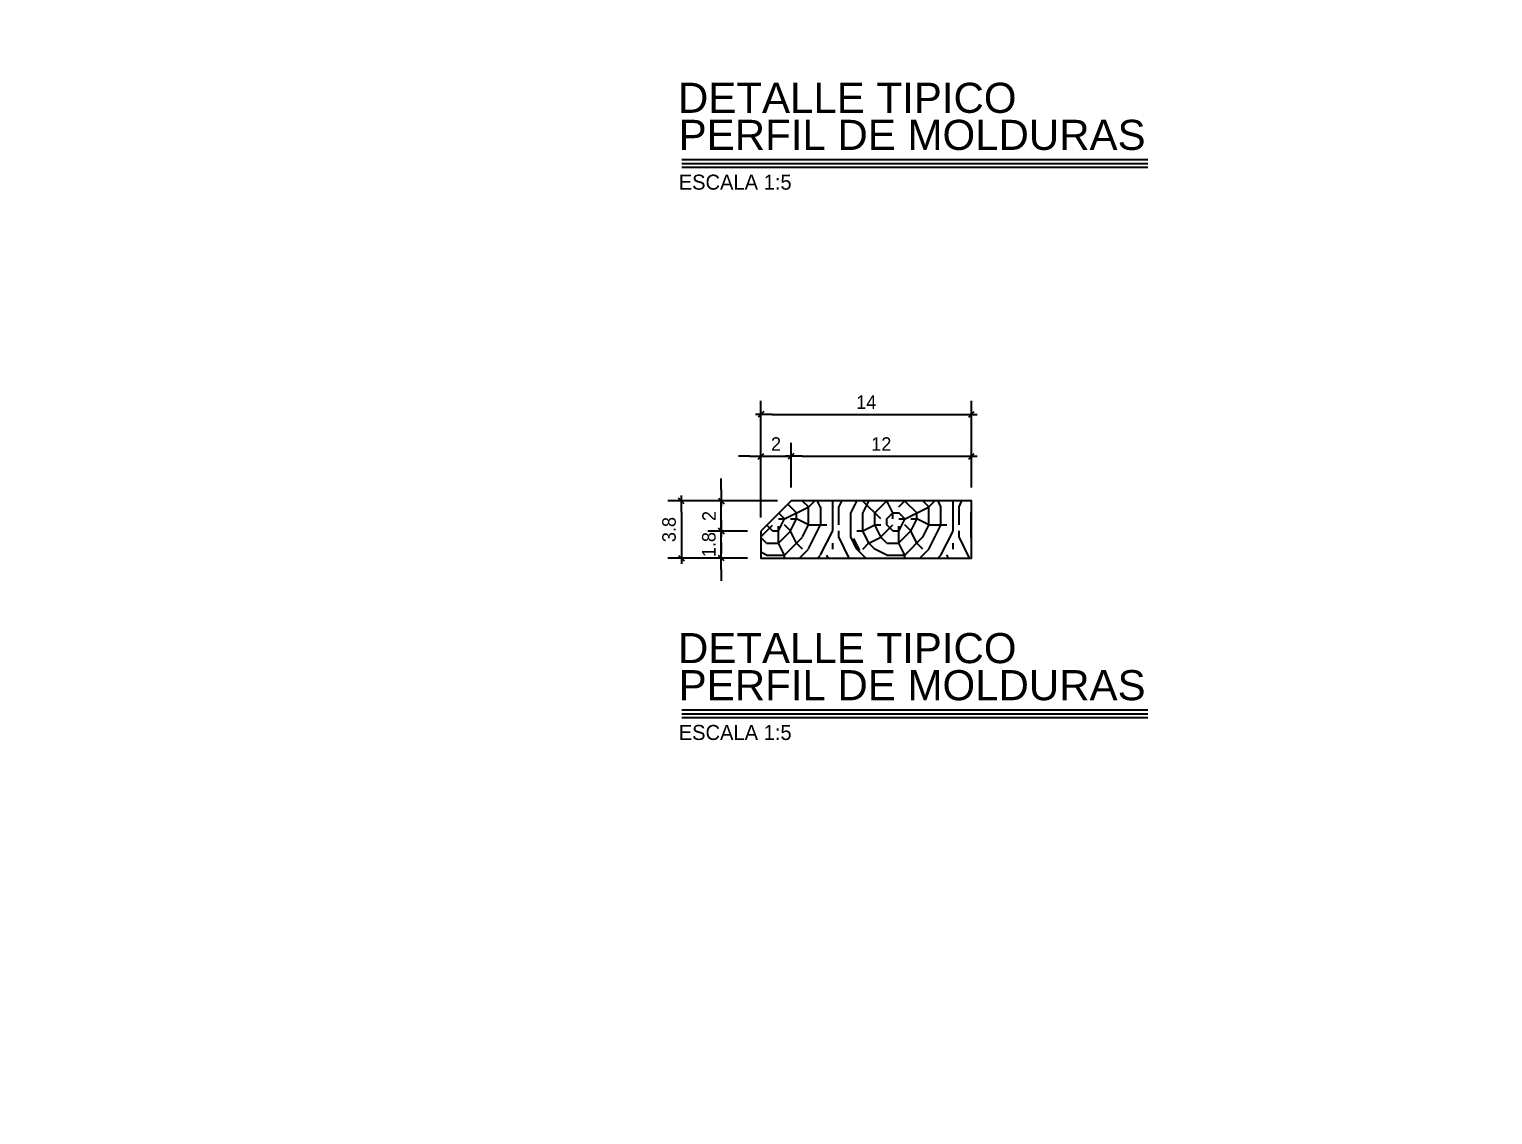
# Model space of a CAD drawing. Header units: millimetres. Extents: x 19458 to 19711, y 4351 to 4752.
# Drawn here: x 19534.943 to 19535.916, y 4512.146 to 4512.867 of the extents above; entities that cross this region are included whole.
import ezdxf
from ezdxf.enums import TextEntityAlignment as Align

# ---------------------------------------------------------------- set-up
doc = ezdxf.new("R2010")
doc.units = ezdxf.units.MM
for name, color, linetype in [('0 @ 0.05', 7, 'Continuous'), ('cotas', 1, 'Continuous'), ('cotas @ 300', 1, 'Continuous'), ('cotas @ 400', 1, 'Continuous'), ('cotas @ 500', 1, 'Continuous'), ('TEXTOS TITULOS @ 0.05', 3, 'Continuous')]:
    doc.layers.add(name, color=color, linetype=linetype)
doc.styles.add('century gothic', font='GOTHIC.TTF')
doc.styles.add('COTAS SMC', font='GOTHIC.TTF')
doc.styles.add('NOTAS', font='GOTHIC.TTF')
doc.styles.add('SMCtitulos', font='sanss___.ttf')
doc.dimstyles.new('ANOTATIVE 100 SMCONSTRUCCIONES', dxfattribs={"dimscale": 0, "dimtxt": 0.18, "dimasz": 0.15, "dimexe": 0.18, "dimexo": 0.09, "dimgap": 0.1, "dimtad": 1, "dimzin": 0, "dimdsep": 46, "dimtxsty": 'century gothic', "dimblk1": 'FLECHA1', "dimblk2": 'FLECHA1', "dimsah": 1, "dimcen": 0.18, "dimdle": 0.075, "dimclrd": 1, "dimclre": 1, "dimclrt": 2, "dimaunit": 1, "dimadec": 0, "dimazin": 0, "dimtfac": 0.75, "dimtix": 1, "dimtmove": 2, "dimatfit": 3, "dimfxl": 0.09, "dimtvp": 1.5, "dimtfill": 1, "dimtolj": 1, "dimtzin": 0, "dimarcsym": 0})
doc.dimstyles.new('ANOTATIVE CM SMCONSTRUCCIONES', dxfattribs={"dimscale": 0, "dimtxt": 0.18, "dimasz": 0.15, "dimexe": 0.18, "dimexo": 0.18, "dimgap": 0.07, "dimtad": 1, "dimdec": 1, "dimlfac": 100, "dimdsep": 46, "dimtxsty": 'century gothic', "dimblk1": 'FLECHA1', "dimblk2": 'FLECHA1', "dimsah": 1, "dimcen": 0.18, "dimdle": 0.075, "dimclrd": 1, "dimclre": 1, "dimclrt": 2, "dimaunit": 1, "dimadec": 0, "dimazin": 2, "dimtfac": 0.75, "dimtdec": 1, "dimtix": 1, "dimtmove": 2, "dimatfit": 3, "dimfxl": 0.09, "dimtvp": 1.5, "dimtfill": 1, "dimtolj": 1, "dimtzin": 0, "dimarcsym": 0})
doc.dimstyles.new('PIES SMCONSTRUCCIONES', dxfattribs={"dimscale": 0, "dimtxt": 0.18, "dimasz": 0.2, "dimexe": 0.18, "dimexo": 0, "dimgap": 0.1, "dimtad": 1, "dimdec": 0, "dimlfac": 39.370079, "dimzin": 0, "dimdsep": 46, "dimlunit": 4, "dimtxsty": 'COTAS SMC', "dimblk1": 'FLECHA1', "dimblk2": 'FLECHA1', "dimsah": 1, "dimcen": 0.2, "dimdle": 0.075, "dimclrd": 1, "dimclre": 1, "dimclrt": 2, "dimaunit": 1, "dimadec": 0, "dimazin": 0, "dimtfac": 0.75, "dimtdec": 0, "dimtix": 1, "dimtmove": 2, "dimatfit": 3, "dimfxl": 0.09, "dimtvp": 1.5, "dimtfill": 1, "dimtolj": 1, "dimtzin": 0, "dimarcsym": 0})

# ---------------------------------------------------------------- blocks, each defined once
blk = doc.blocks.new('FLECHA1')
at = {"color": 4}
blk.add_line((-0.2461764, -0.2480808), (0.2480808, 0.25), dxfattribs=at)
at = {"color": 1}
blk.add_line((-1, 0), (0.4961617, 0), dxfattribs=at)
blk = doc.blocks.new('*D266')
at = {"layer": 'cotas', "color": 1, "lineweight": -2, "transparency": 16777216}
for p, q in [((19614.32604, 4625.84482), (19614.32604, 4700.84482)), ((19570.98361, 4550.84482), (19524.32604, 4550.84482)), ((19614.32604, 4548.42982), (19614.32604, 4550.84482)), ((19570.53386, 4548.42982), (19524.32604, 4548.42982)), ((19614.32604, 4473.42982), (19614.32604, 4398.42982))]:
    blk.add_line(p, q, dxfattribs=at)
at = {"layer": 'Defpoints', "color": 0, "transparency": 16777216}
for p in [(19614.32604, 4550.84482), (19615.98361, 4550.84482), (19615.53386, 4548.42982)]:
    blk.add_point(p, dxfattribs=at)
at = {"layer": 'cotas', "color": 1, "lineweight": -2, "transparency": 16777216, "xscale": 75, "yscale": 75, "zscale": 75}
for p, rotation in [((19614.32604, 4550.84482), 270), ((19614.32604, 4548.42982), 90)]:
    blk.add_blockref('FLECHA1', p, dxfattribs=dict(at, rotation=rotation))
at = {"layer": 'cotas', "color": 2, "transparency": 16777216, "insert": (19517.3376, 4549.63732), "char_height": 90, "attachment_point": 5, "rotation": 90, "style": 'century gothic', "bg_fill": 3, "box_fill_scale": 1.1, "bg_fill_color": 256, "bg_fill_true_color": 13158600, "bg_fill_transparency": 0}
blk.add_mtext('\\A1;2.42', dxfattribs=at)
blk = doc.blocks.new('*D312')
at = {"layer": 'cotas', "color": 1, "lineweight": -2, "transparency": 16777216}
for p, q in [((19614.32604, 4595.84482), (19614.32604, 4640.84482)), ((19588.98361, 4550.84482), (19560.32604, 4550.84482)), ((19614.32604, 4548.42982), (19614.32604, 4550.84482)), ((19588.53386, 4548.42982), (19560.32604, 4548.42982)), ((19614.32604, 4503.42982), (19614.32604, 4458.42982))]:
    blk.add_line(p, q, dxfattribs=at)
at = {"layer": 'Defpoints', "color": 0, "transparency": 16777216}
for p in [(19614.32604, 4550.84482), (19615.98361, 4550.84482), (19615.53386, 4548.42982)]:
    blk.add_point(p, dxfattribs=at)
at = {"layer": 'cotas', "color": 1, "lineweight": -2, "transparency": 16777216, "xscale": 45, "yscale": 45, "zscale": 45}
for p, rotation in [((19614.32604, 4550.84482), 270), ((19614.32604, 4548.42982), 90)]:
    blk.add_blockref('FLECHA1', p, dxfattribs=dict(at, rotation=rotation))
at = {"layer": 'cotas', "color": 2, "transparency": 16777216, "insert": (19556.13297, 4549.63732), "char_height": 54, "attachment_point": 5, "rotation": 90, "style": 'century gothic', "bg_fill": 3, "box_fill_scale": 1.1, "bg_fill_color": 256, "bg_fill_true_color": 13158600, "bg_fill_transparency": 0}
blk.add_mtext('\\A1;2.42', dxfattribs=at)
blk = doc.blocks.new('*D318')
at = {"layer": 'cotas', "color": 1, "lineweight": -2, "transparency": 16777216}
for p, q in [((19614.32604, 4610.84482), (19614.32604, 4670.84482)), ((19579.98361, 4550.84482), (19542.32604, 4550.84482)), ((19614.32604, 4548.42982), (19614.32604, 4550.84482)), ((19579.53386, 4548.42982), (19542.32604, 4548.42982)), ((19614.32604, 4488.42982), (19614.32604, 4428.42982))]:
    blk.add_line(p, q, dxfattribs=at)
at = {"layer": 'Defpoints', "color": 0, "transparency": 16777216}
for p in [(19614.32604, 4550.84482), (19615.98361, 4550.84482), (19615.53386, 4548.42982)]:
    blk.add_point(p, dxfattribs=at)
at = {"layer": 'cotas', "color": 1, "lineweight": -2, "transparency": 16777216, "xscale": 60, "yscale": 60, "zscale": 60}
for p, rotation in [((19614.32604, 4550.84482), 270), ((19614.32604, 4548.42982), 90)]:
    blk.add_blockref('FLECHA1', p, dxfattribs=dict(at, rotation=rotation))
at = {"layer": 'cotas', "color": 2, "transparency": 16777216, "insert": (19536.73528, 4549.63732), "char_height": 72, "attachment_point": 5, "rotation": 90, "style": 'century gothic', "bg_fill": 3, "box_fill_scale": 1.1, "bg_fill_color": 256, "bg_fill_true_color": 13158600, "bg_fill_transparency": 0}
blk.add_mtext('\\A1;2.42', dxfattribs=at)
blk = doc.blocks.new('*D321')
at = {"layer": 'cotas', "color": 1, "lineweight": -2, "transparency": 16777216}
for p, q in [((19620.01281, 4651.75335), (19620.01281, 4751.75335)), ((19620.41685, 4551.75335), (19530.01281, 4551.75335)), ((19620.01281, 4550.53335), (19620.01281, 4551.75335)), ((19620.41685, 4550.53335), (19530.01281, 4550.53335)), ((19620.01281, 4450.53335), (19620.01281, 4350.53335))]:
    blk.add_line(p, q, dxfattribs=at)
at = {"layer": 'Defpoints', "color": 0, "transparency": 16777216}
for p in [(19620.01281, 4551.75335), (19620.41685, 4551.75335), (19620.41685, 4550.53335)]:
    blk.add_point(p, dxfattribs=at)
at = {"layer": 'cotas', "color": 1, "lineweight": -2, "transparency": 16777216, "xscale": 100, "yscale": 100, "zscale": 100}
for p, rotation in [((19620.01281, 4551.75335), 270), ((19620.01281, 4550.53335), 90)]:
    blk.add_blockref('FLECHA1', p, dxfattribs=dict(at, rotation=rotation))
at = {"layer": 'cotas', "color": 2, "transparency": 16777216, "insert": (19523.88092, 4551.14335), "char_height": 90, "attachment_point": 5, "rotation": 90, "style": 'COTAS SMC', "bg_fill": 3, "box_fill_scale": 1.1, "bg_fill_color": 256, "bg_fill_true_color": 13158600, "bg_fill_transparency": 0}
blk.add_mtext("\\A1;4'", dxfattribs=at)
blk = doc.blocks.new('*D371')
at = {"layer": 'cotas', "color": 1, "lineweight": -2, "transparency": 16777216}
for p, q in [((19620.01281, 4631.75335), (19620.01281, 4711.75335)), ((19620.41685, 4551.75335), (19548.01281, 4551.75335)), ((19620.01281, 4550.53335), (19620.01281, 4551.75335)), ((19620.41685, 4550.53335), (19548.01281, 4550.53335)), ((19620.01281, 4470.53335), (19620.01281, 4390.53335))]:
    blk.add_line(p, q, dxfattribs=at)
at = {"layer": 'Defpoints', "color": 0, "transparency": 16777216}
for p in [(19620.01281, 4551.75335), (19620.41685, 4551.75335), (19620.41685, 4550.53335)]:
    blk.add_point(p, dxfattribs=at)
at = {"layer": 'cotas', "color": 1, "lineweight": -2, "transparency": 16777216, "xscale": 80, "yscale": 80, "zscale": 80}
for p, rotation in [((19620.01281, 4551.75335), 270), ((19620.01281, 4550.53335), 90)]:
    blk.add_blockref('FLECHA1', p, dxfattribs=dict(at, rotation=rotation))
at = {"layer": 'cotas', "color": 2, "transparency": 16777216, "insert": (19543.1073, 4551.14335), "char_height": 72, "attachment_point": 5, "rotation": 90, "style": 'COTAS SMC', "bg_fill": 3, "box_fill_scale": 1.1, "bg_fill_color": 256, "bg_fill_true_color": 13158600, "bg_fill_transparency": 0}
blk.add_mtext("\\A1;4'", dxfattribs=at)
blk = doc.blocks.new('*U172')
at = {"color": 2}
blk.add_line((0, 0.052), (6.194, 0.052), dxfattribs=at)
at = {"color": 250}
blk.add_line((0, 0), (6.194, 0), dxfattribs=at)
at = {"color": 7}
blk.add_line((0, -0.047), (6.194, -0.047), dxfattribs=at)
at = {"color": 0, "linetype": 'ByBlock', "lineweight": -2, "style": 'NOTAS'}
for tag, p in [('1TITLE', (0.027, 1.014)), ('2TITLE', (-0.043, 0.181))]:
    blk.add_attdef(tag, p, '', height=0.3, dxfattribs=at)
blk.add_attdef('SCALE', text='', height=0.18, dxfattribs=at).set_placement((-0.043, -0.148), align=Align.TOP_LEFT)
blk = doc.blocks.new('*D173')
at = {"color": 1, "lineweight": -2, "transparency": 16777216}
for p, q in [((19535.40292, 4512.54141), (19535.40292, 4512.54891)), ((19535.42032, 4512.53391), (19535.39392, 4512.53391)), ((19535.40292, 4512.51591), (19535.40292, 4512.53391)), ((19535.42032, 4512.51591), (19535.39392, 4512.51591)), ((19535.40292, 4512.50841), (19535.40292, 4512.50091))]:
    blk.add_line(p, q, dxfattribs=at)
at = {"layer": 'Defpoints', "color": 0, "transparency": 16777216}
for p in [(19535.42932, 4512.53391), (19535.42932, 4512.51591)]:
    blk.add_point(p, dxfattribs=at)
at = {"color": 1, "lineweight": -2, "transparency": 16777216, "xscale": 0.0075, "yscale": 0.0075, "zscale": 0.0075}
for p, rotation in [((19535.40292, 4512.53391), 270), ((19535.40292, 4512.51591), 90)]:
    blk.add_blockref('FLECHA1', p, dxfattribs=dict(at, rotation=rotation))
at = {"color": 2, "transparency": 16777216, "insert": (19535.39469, 4512.52491), "char_height": 0.009, "attachment_point": 5, "rotation": 90, "style": 'century gothic', "bg_fill": 3, "box_fill_scale": 1.1, "bg_fill_color": 256, "bg_fill_true_color": 13158600, "bg_fill_transparency": 0}
blk.add_mtext('\\A1;1.8', dxfattribs=at)
at = {"layer": 'Defpoints', "color": 0, "transparency": 16777216}
blk.add_point((19535.40292, 4512.53391), dxfattribs=at)
blk = doc.blocks.new('*D174')
at = {"color": 1, "lineweight": -2, "transparency": 16777216}
for p, q in [((19535.40292, 4512.56141), (19535.40292, 4512.56891)), ((19535.44032, 4512.55391), (19535.39392, 4512.55391)), ((19535.40292, 4512.53391), (19535.40292, 4512.55391)), ((19535.42032, 4512.53391), (19535.39392, 4512.53391)), ((19535.40292, 4512.52641), (19535.40292, 4512.51891))]:
    blk.add_line(p, q, dxfattribs=at)
at = {"layer": 'Defpoints', "color": 0, "transparency": 16777216}
for p in [(19535.44932, 4512.55391), (19535.42932, 4512.53391)]:
    blk.add_point(p, dxfattribs=at)
at = {"color": 1, "lineweight": -2, "transparency": 16777216, "xscale": 0.0075, "yscale": 0.0075, "zscale": 0.0075}
for p, rotation in [((19535.40292, 4512.55391), 270), ((19535.40292, 4512.53391), 90)]:
    blk.add_blockref('FLECHA1', p, dxfattribs=dict(at, rotation=rotation))
at = {"color": 2, "transparency": 16777216, "insert": (19535.3948, 4512.54391), "char_height": 0.009, "attachment_point": 5, "rotation": 90, "style": 'century gothic', "bg_fill": 3, "box_fill_scale": 1.1, "bg_fill_color": 256, "bg_fill_true_color": 13158600, "bg_fill_transparency": 0}
blk.add_mtext('\\A1;2', dxfattribs=at)
at = {"layer": 'Defpoints', "color": 0, "transparency": 16777216}
blk.add_point((19535.40292, 4512.55391), dxfattribs=at)
blk = doc.blocks.new('*D175')
at = {"color": 1, "lineweight": -2, "transparency": 16777216}
for p, q in [((19535.42932, 4512.54418), (19535.42932, 4512.59265)), ((19535.44932, 4512.56291), (19535.44932, 4512.59265)), ((19535.42182, 4512.58365), (19535.41432, 4512.58365)), ((19535.42932, 4512.58365), (19535.44932, 4512.58365)), ((19535.45682, 4512.58365), (19535.46432, 4512.58365))]:
    blk.add_line(p, q, dxfattribs=at)
at = {"layer": 'Defpoints', "color": 0, "transparency": 16777216}
for p in [(19535.44932, 4512.55391), (19535.42932, 4512.53518)]:
    blk.add_point(p, dxfattribs=at)
at = {"color": 1, "lineweight": -2, "transparency": 16777216, "xscale": 0.0075, "yscale": 0.0075, "zscale": 0.0075}
blk.add_blockref('FLECHA1', (19535.42932, 4512.58365), dxfattribs=at)
at = {"color": 1, "lineweight": -2, "transparency": 16777216, "xscale": 0.0075, "yscale": 0.0075, "zscale": 0.0075, "rotation": 180}
blk.add_blockref('FLECHA1', (19535.44932, 4512.58365), dxfattribs=at)
at = {"color": 2, "transparency": 16777216, "insert": (19535.43932, 4512.59176), "char_height": 0.009, "attachment_point": 5, "style": 'century gothic', "bg_fill": 3, "box_fill_scale": 1.1, "bg_fill_color": 256, "bg_fill_true_color": 13158600, "bg_fill_transparency": 0}
blk.add_mtext('\\A1;2', dxfattribs=at)
at = {"layer": 'Defpoints', "color": 0, "transparency": 16777216}
blk.add_point((19535.44932, 4512.58365), dxfattribs=at)
blk = doc.blocks.new('*D176')
at = {"color": 1, "lineweight": -2, "transparency": 16777216}
for p, q in [((19535.44932, 4512.56291), (19535.44932, 4512.59265)), ((19535.56932, 4512.56291), (19535.56932, 4512.59265)), ((19535.45682, 4512.58365), (19535.56182, 4512.58365))]:
    blk.add_line(p, q, dxfattribs=at)
at = {"layer": 'Defpoints', "color": 0, "transparency": 16777216}
for p in [(19535.56932, 4512.58365), (19535.44932, 4512.55391), (19535.56932, 4512.55391)]:
    blk.add_point(p, dxfattribs=at)
at = {"color": 1, "lineweight": -2, "transparency": 16777216, "xscale": 0.0075, "yscale": 0.0075, "zscale": 0.0075, "rotation": 180}
blk.add_blockref('FLECHA1', (19535.44932, 4512.58365), dxfattribs=at)
at = {"color": 1, "lineweight": -2, "transparency": 16777216, "xscale": 0.0075, "yscale": 0.0075, "zscale": 0.0075}
blk.add_blockref('FLECHA1', (19535.56932, 4512.58365), dxfattribs=at)
at = {"color": 2, "transparency": 16777216, "insert": (19535.50932, 4512.59176), "char_height": 0.009, "attachment_point": 5, "style": 'century gothic', "bg_fill": 3, "box_fill_scale": 1.1, "bg_fill_color": 256, "bg_fill_true_color": 13158600, "bg_fill_transparency": 0}
blk.add_mtext('\\A1;12', dxfattribs=at)
blk = doc.blocks.new('*D177')
at = {"color": 1, "lineweight": -2, "transparency": 16777216}
for p, q in [((19535.42932, 4512.54291), (19535.42932, 4512.62051)), ((19535.56932, 4512.56291), (19535.56932, 4512.62051)), ((19535.43682, 4512.61151), (19535.56182, 4512.61151))]:
    blk.add_line(p, q, dxfattribs=at)
at = {"layer": 'Defpoints', "color": 0, "transparency": 16777216}
for p in [(19535.56932, 4512.61151), (19535.56932, 4512.55391), (19535.42932, 4512.53391)]:
    blk.add_point(p, dxfattribs=at)
at = {"color": 1, "lineweight": -2, "transparency": 16777216, "xscale": 0.0075, "yscale": 0.0075, "zscale": 0.0075, "rotation": 180}
blk.add_blockref('FLECHA1', (19535.42932, 4512.61151), dxfattribs=at)
at = {"color": 1, "lineweight": -2, "transparency": 16777216, "xscale": 0.0075, "yscale": 0.0075, "zscale": 0.0075}
blk.add_blockref('FLECHA1', (19535.56932, 4512.61151), dxfattribs=at)
at = {"color": 2, "transparency": 16777216, "insert": (19535.49932, 4512.61962), "char_height": 0.009, "attachment_point": 5, "style": 'century gothic', "bg_fill": 3, "box_fill_scale": 1.1, "bg_fill_color": 256, "bg_fill_true_color": 13158600, "bg_fill_transparency": 0}
blk.add_mtext('\\A1;14', dxfattribs=at)
blk = doc.blocks.new('*D178')
at = {"color": 1, "lineweight": -2, "transparency": 16777216}
for p, q in [((19535.44032, 4512.55391), (19535.36745, 4512.55391)), ((19535.37645, 4512.54641), (19535.37645, 4512.52341)), ((19535.42032, 4512.51591), (19535.36745, 4512.51591))]:
    blk.add_line(p, q, dxfattribs=at)
at = {"layer": 'Defpoints', "color": 0, "transparency": 16777216}
for p in [(19535.44932, 4512.55391), (19535.37645, 4512.51591), (19535.42932, 4512.51591)]:
    blk.add_point(p, dxfattribs=at)
at = {"color": 1, "lineweight": -2, "transparency": 16777216, "xscale": 0.0075, "yscale": 0.0075, "zscale": 0.0075}
for p, rotation in [((19535.37645, 4512.55391), 90), ((19535.37645, 4512.51591), 270)]:
    blk.add_blockref('FLECHA1', p, dxfattribs=dict(at, rotation=rotation))
at = {"color": 2, "transparency": 16777216, "insert": (19535.36822, 4512.53491), "char_height": 0.009, "attachment_point": 5, "rotation": 90, "style": 'century gothic', "bg_fill": 3, "box_fill_scale": 1.1, "bg_fill_color": 256, "bg_fill_true_color": 13158600, "bg_fill_transparency": 0}
blk.add_mtext('\\A1;3.8', dxfattribs=at)
blk = doc.blocks.new('*U849')
at = {"layer": 'cotas @ 500'}
dim = blk.add_linear_dim(base=(19614.3260382735, 4550.8448237801), p1=(19615.5338597089, 4548.4298237801), p2=(19615.9836080801, 4550.8448237801), angle=90, dimstyle='ANOTATIVE 100 SMCONSTRUCCIONES', override={"dimscale": 500, "dimtix": 1, "dimtofl": 1, "dimtmove": 1, "dimatfit": 1}, dxfattribs=at)
dim.commit()
dim.dimension.update_dxf_attribs({"geometry": '*D266', "text_midpoint": (19517.3375950376, 4549.6373237801)})
at = {"layer": 'cotas @ 300'}
dim = blk.add_linear_dim(base=(19614.3260382735, 4550.8448237801), p1=(19615.5338597089, 4548.4298237801), p2=(19615.9836080801, 4550.8448237801), angle=90, dimstyle='ANOTATIVE 100 SMCONSTRUCCIONES', override={"dimscale": 300, "dimtix": 1, "dimtofl": 1, "dimtmove": 1, "dimatfit": 1}, dxfattribs=at)
dim.commit()
dim.dimension.update_dxf_attribs({"geometry": '*D312', "text_midpoint": (19556.132972332, 4549.6373237801)})
at = {"layer": 'cotas @ 400'}
dim = blk.add_linear_dim(base=(19614.3260382735, 4550.8448237801), p1=(19615.5338597089, 4548.4298237801), p2=(19615.9836080801, 4550.8448237801), angle=90, dimstyle='ANOTATIVE 100 SMCONSTRUCCIONES', override={"dimscale": 400, "dimtix": 1, "dimtofl": 1, "dimtmove": 1, "dimatfit": 1}, dxfattribs=at)
dim.commit()
dim.dimension.update_dxf_attribs({"geometry": '*D318', "text_midpoint": (19536.7352836848, 4549.6373237801)})
blk = doc.blocks.new('*U851')
at = {"layer": 'cotas @ 500'}
dim = blk.add_linear_dim(base=(19620.01281, 4551.75335), p1=(19620.41685, 4550.53335), p2=(19620.41685, 4551.75335), angle=90, dimstyle='PIES SMCONSTRUCCIONES', override={"dimscale": 500, "dimtix": 1, "dimtofl": 1, "dimtmove": 2, "dimatfit": 3}, dxfattribs=at)
dim.commit()
dim.dimension.update_dxf_attribs({"geometry": '*D321', "text_midpoint": (19523.88092, 4551.14335)})
at = {"layer": 'cotas @ 400'}
dim = blk.add_linear_dim(base=(19620.01281, 4551.75335), p1=(19620.41685, 4550.53335), p2=(19620.41685, 4551.75335), angle=90, dimstyle='PIES SMCONSTRUCCIONES', override={"dimscale": 400, "dimtix": 1, "dimtofl": 1, "dimtmove": 2, "dimatfit": 3}, dxfattribs=at)
dim.commit()
dim.dimension.update_dxf_attribs({"geometry": '*D371', "text_midpoint": (19543.1073, 4551.14335)})

msp = doc.modelspace()

# ---------------------------------------------------------------- block references
at = {"layer": 'cotas'}
msp.add_blockref('*U849', (0, 0), dxfattribs=at)

# ---------------------------------------------------------------- next in the draw order: block references
msp.add_blockref('*U851', (0, 0), dxfattribs=at)

# ---------------------------------------------------------------- next in the draw order: hatches: boundary and pattern name
h = msp.add_hatch()
h.set_pattern_fill('LOGEND', color=1, scale=0.08, pattern_type=2)
h.set_pattern_definition([(0, (-0.25504, -0.14209), (0.08, 0.08), [0.024, -0.056]), (0, (-0.25504, -0.13809), (0.08, 0.08), [0.024, -0.056]), (0, (-0.25104, -0.13009), (0.08, 0.08), [0.016, -0.064]), (0, (-0.24704, -0.12209), (0.08, 0.08), [0.012, -0.068]), (0, (-0.24704, -0.11409), (0.08, 0.08), [0.008, -0.072]), (0, (-0.26704, -0.10609), (0.08, 0.08), [0.004, -0.02, 0.004, -0.052]), (0, (-0.25504, -0.10209), (0.08, 0.08), [0.004, -0.032, 0.012, -0.032]), (0, (-0.23904, -0.09809), (0.08, 0.08), [0.004, -0.004, 0.004, -0.068]), (0, (-0.24304, -0.09409), (0.08, 0.08), [0.004, -0.076]), (0, (-0.24704, -0.08609), (0.08, 0.08), [0.012, -0.068]), (0, (-0.24704, -0.07809), (0.08, 0.08), [0.016, -0.064]), (0, (-0.25104, -0.07009), (0.08, 0.08), [0.02, -0.024, 0.004, -0.032]), (90, (-0.28304, -0.11809), (-0.08, 0.08), [0.004, -0.008, 0.02, -0.048]), (90, (-0.27904, -0.11009), (-0.08, 0.08), [0.004, -0.004, 0.012, -0.06]), (90, (-0.27504, -0.07809), (-0.08, 0.08), [0.008, -0.072]), (90, (-0.27104, -0.11009), (-0.08, 0.08), [0.016, -0.024, 0.004, -0.036]), (90, (-0.26704, -0.06609), (-0.08, 0.08), [0.004, -0.076]), (90, (-0.26304, -0.10609), (-0.08, 0.08), [0.012, -0.068]), (90, (-0.25504, -0.10209), (-0.08, 0.08), [0.008, -0.072]), (90, (-0.24704, -0.10209), (-0.08, 0.08), [0.004, -0.012, 0.012, -0.052]), (90, (-0.24304, -0.09809), (-0.08, 0.08), [0.004, -0.076]), (90, (-0.23904, -0.11409), (-0.08, 0.08), [0.0112, -0.0688]), (90, (-0.23504, -0.13009), (-0.08, 0.08), [0.008, -0.072]), (90, (-0.22704, -0.09809), (-0.08, 0.08), [0.004, -0.076]), (90, (-0.21904, -0.10209), (-0.08, 0.08), [0.012, -0.068]), (90, (-0.21104, -0.10209), (-0.08, 0.08), [0.012, -0.068]), (45, (-0.22304, -0.13409), (9e-18, 0.08), [0.0056568, -0.0056568, 0.0056568, -0.09616668496]), (45, (-0.23904, -0.11409), (9e-18, 0.08), [0.0113136, -0.10182348496]), (45, (-0.27104, -0.07409), (9e-18, 0.08), [0.0113136, -0.10182348496]), (45, (-0.25504, -0.09409), (9e-18, 0.08), [0.0113136, -0.10182348496]), (45, (-0.25104, -0.11009), (9e-18, 0.08), [0.0113136, -0.10182348496]), (45, (-0.22704, -0.12609), (9e-18, 0.08), [0.0113136, -0.10182348496]), (45, (-0.23504, -0.12209), (9e-18, 0.08), [0.01697056, -0.09616652496]), (45, (-0.25904, -0.08609), (9e-18, 0.08), [0.0056568, -0.10748028496]), (45, (-0.26304, -0.07809), (9e-18, 0.08), [0.0056568, -0.10748028496]), (45, (-0.23104, -0.07809), (9e-18, 0.08), [0.0056568, -0.10748028496]), (45, (-0.26304, -0.11809), (9e-18, 0.08), [0.0056568, -0.10748028496]), (45, (-0.21904, -0.09009), (9e-18, 0.08), [0.0056568, -0.10748028496]), (45, (-0.24704, -0.09809), (9e-18, 0.08), [0.0056568, -0.10748028496]), (45, (-0.23904, -0.09009), (9e-18, 0.08), [0.0056568, -0.10748028496]), (135, (-0.24304, -0.10609), (-0.08, 9e-18), [0.0056568, -0.0056568, 0.01697056, -0.08485292496]), (135, (-0.23104, -0.10609), (-0.08, 9e-18), [0.0056568, -0.10748028496]), (135, (-0.23104, -0.13409), (-0.08, 9e-18), [0.0056568, -0.10748028496]), (135, (-0.24704, -0.11409), (-0.08, 9e-18), [0.0056568, -0.10748028496]), (135, (-0.23504, -0.09809), (-0.08, 9e-18), [0.0056568, -0.10748028496]), (135, (-0.25504, -0.11809), (-0.08, 9e-18), [0.0056568, -0.10748028496]), (135, (-0.22304, -0.11809), (-0.08, 9e-18), [0.0056568, -0.10748028496]), (135, (-0.27904, -0.14209), (-0.08, 9e-18), [0.0056568, -0.10748028496]), (135, (-0.27504, -0.13809), (-0.08, 9e-18), [0.0113136, -0.10182348496]), (135, (-0.27104, -0.13409), (-0.08, 9e-18), [0.0113136, -0.10182348496]), (135, (-0.26304, -0.13409), (-0.08, 9e-18), [0.0113136, -0.10182348496]), (135, (-0.25904, -0.12609), (-0.08, 9e-18), [0.0113136, -0.10182348496]), (135, (-0.22704, -0.09409), (-0.08, 9e-18), [0.0113136, -0.10182348496]), (135, (-0.21104, -0.13409), (-0.08, 9e-18), [0.0113136, -0.10182348496]), (135, (-0.20704, -0.07009), (-0.08, 9e-18), [0.0113136, -0.10182348496]), (135, (-0.20704, -0.07809), (-0.08, 9e-18), [0.0113136, -0.10182348496]), (135, (-0.21504, -0.08209), (-0.08, 9e-18), [0.0113136, -0.10182348496]), (135, (-0.27104, -0.08209), (-0.08, 9e-18), [0.01697056, -0.09616652496]), (135, (-0.21904, -0.09009), (-0.08, 9e-18), [0.01697056, -0.09616652496]), (26.5650512, (-0.263042, -0.06609), (0.08, 3e-11), [0.008944, -0.16994143816]), (26.5650512, (-0.263042, -0.10609), (0.08, 3e-11), [0.008944, -0.16994143816]), (26.5650512, (-0.255042, -0.08209), (0.08, 3e-11), [0.008944, -0.16994143816]), (26.5650512, (-0.231042, -0.13809), (0.08, 3e-11), [0.008944, -0.16994143816]), (26.5650512, (-0.235042, -0.13009), (0.08, 3e-11), [0.008944, -0.16994143816]), (26.5650512, (-0.259042, -0.11409), (0.08, 3e-11), [0.008944, -0.16994143816]), (26.5650512, (-0.259042, -0.07409), (0.08, 3e-11), [0.008944, -0.16994143816]), (26.5650512, (-0.235042, -0.09809), (0.08, 3e-11), [0.017888, -0.16099743816]), (63.43494882, (-0.235042, -0.08609), (4e-12, 0.08), [0.008944, -0.16994143816]), (63.43494882, (-0.223042, -0.11009), (4e-12, 0.08), [0.008944, -0.16994143816]), (63.43494882, (-0.263042, -0.09409), (4e-12, 0.08), [0.008944, -0.16994143816]), (63.43494882, (-0.279042, -0.09009), (4e-12, 0.08), [0.008944, -0.16994143816]), (63.43494882, (-0.231042, -0.10609), (4e-12, 0.08), [0.008944, -0.16994143816]), (63.43494882, (-0.239042, -0.10609), (4e-12, 0.08), [0.008944, -0.16994143816]), (63.43494882, (-0.271042, -0.09409), (4e-12, 0.08), [0.017888, -0.16099743816]), (63.43494882, (-0.211042, -0.12209), (4e-12, 0.08), [0.017888, -0.16099743816]), (63.43494882, (-0.219042, -0.11809), (4e-12, 0.08), [0.017888, -0.16099743816]), (116.5650512, (-0.283042, -0.13009), (-3e-11, 0.08), [0.008944, -0.16994143816]), (116.5650512, (-0.283042, -0.08609), (-3e-11, 0.08), [0.008944, -0.16994143816]), (116.5650512, (-0.267042, -0.14209), (-3e-11, 0.08), [0.008944, -0.16994143816]), (116.5650512, (-0.275042, -0.07009), (-3e-11, 0.08), [0.008944, -0.16994143816]), (116.5650512, (-0.267042, -0.11809), (-3e-11, 0.08), [0.008944, -0.16994143816]), (116.5650512, (-0.251042, -0.11009), (-3e-11, 0.08), [0.008944, -0.16994143816]), (116.5650512, (-0.243042, -0.09409), (-3e-11, 0.08), [0.008944, -0.16994143816]), (116.5650512, (-0.279042, -0.12609), (2.569e-08, 0.08000001286), [0.008944, -0.16994143816]), (116.5650512, (-0.259042, -0.11409), (-3e-11, 0.08), [0.008944, -0.16994143816]), (116.5650512, (-0.235042, -0.12209), (-3e-11, 0.08), [0.008944, -0.16994143816]), (116.5650512, (-0.227042, -0.11409), (-3e-11, 0.08), [0.008944, -0.16994143816]), (116.5650512, (-0.211042, -0.09009), (-3e-11, 0.08), [0.008944, -0.16994143816]), (116.5650512, (-0.271042, -0.06609), (-3e-11, 0.08), [0.008944, -0.16994143816]), (116.5650512, (-0.283042, -0.07009), (-3e-11, 0.08), [0.017888, -0.16099743816]), (116.5650512, (-0.271042, -0.12609), (-3e-11, 0.08), [0.017888, -0.16099743816]), (153.43494882, (-0.283042, -0.13809), (-0.08, 4e-12), [0.008944, -0.16994143816]), (153.43494882, (-0.215042, -0.14209), (-0.08, 4e-12), [0.008944, -0.16994143816]), (153.43494882, (-0.219042, -0.10209), (-0.08, 4e-12), [0.008944, -0.16994143816]), (153.43494882, (-0.251042, -0.13009), (-0.08, 4e-12), [0.008944, -0.16994143816]), (153.43494882, (-0.255042, -0.13809), (-0.08, 4e-12), [0.008944, -0.16994143816]), (153.43494882, (-0.247042, -0.12209), (-0.08, 4e-12), [0.008944, -0.16994143816]), (153.43494882, (-0.223042, -0.07409), (-0.08, 4e-12), [0.008944, -0.16994143816]), (153.43494882, (-0.215042, -0.07009), (-0.08, 4e-12), [0.017888, -0.16099743816])])
h.paths.add_polyline_path([(19535.44932, 4512.55391), (19535.42932, 4512.53391), (19535.42932, 4512.51591), (19535.56932, 4512.51591), (19535.56932, 4512.55391)])

# ---------------------------------------------------------------- next in the draw order: linework, layer by layer
at = {"color": 2}
msp.add_lwpolyline([(19535.42932, 4512.53391), (19535.42932, 4512.51591), (19535.56932, 4512.51591), (19535.56932, 4512.55391), (19535.44932, 4512.55391), (19535.42932, 4512.53391)], dxfattribs=at)

# ---------------------------------------------------------------- next in the draw order: block references
at = {"layer": 'TEXTOS TITULOS @ 0.05'}
ref = msp.add_blockref('*U172', (19535.37677, 4512.77823), dxfattribs=dict(at, xscale=0.05, yscale=0.05, zscale=0.05))
ref.add_attrib('1TITLE', 'DETALLE TIPICO', (19535.37415, 4512.81193), dxfattribs={"layer": '0', "color": 0, "linetype": 'ByBlock', "lineweight": -2, "height": 0.02, "style": 'SMCtitulos'})
ref.add_attrib('2TITLE', 'PERFIL DE MOLDURAS', (19535.37461, 4512.78729), dxfattribs={"layer": '0', "color": 0, "linetype": 'ByBlock', "lineweight": -2, "height": 0.02, "style": 'SMCtitulos'})
ref.add_attrib('SCALE', 'ESCALA 1:5', dxfattribs={"layer": '0', "color": 0, "linetype": 'ByBlock', "lineweight": -2, "height": 0.01, "style": 'NOTAS'}).set_placement((19535.37461, 4512.77086), align=Align.TOP_LEFT)
ref = msp.add_blockref('*U172', (19535.37677, 4512.41242), dxfattribs=dict(at, xscale=0.05, yscale=0.05, zscale=0.05))
ref.add_attrib('1TITLE', 'DETALLE TIPICO', (19535.37415, 4512.44612), dxfattribs={"layer": '0', "color": 0, "linetype": 'ByBlock', "lineweight": -2, "height": 0.02, "style": 'SMCtitulos'})
ref.add_attrib('2TITLE', 'PERFIL DE MOLDURAS', (19535.37461, 4512.42148), dxfattribs={"layer": '0', "color": 0, "linetype": 'ByBlock', "lineweight": -2, "height": 0.02, "style": 'SMCtitulos'})
ref.add_attrib('SCALE', 'ESCALA 1:5', dxfattribs={"layer": '0', "color": 0, "linetype": 'ByBlock', "lineweight": -2, "height": 0.01, "style": 'NOTAS'}).set_placement((19535.37461, 4512.40505), align=Align.TOP_LEFT)

# ---------------------------------------------------------------- next in the draw order: dimensions: what is measured, and where the dimension line sits
at = {"layer": '0 @ 0.05'}
dim = msp.add_linear_dim(base=(19535.40292, 4512.53391), p1=(19535.42932, 4512.51591), p2=(19535.42932, 4512.53391), angle=90, dimstyle='ANOTATIVE CM SMCONSTRUCCIONES', override={"dimscale": 0.05, "dimtix": 1, "dimtofl": 1, "dimtmove": 2, "dimatfit": 3}, dxfattribs=at)
dim.commit()
dim.dimension.update_dxf_attribs({"geometry": '*D173', "text_midpoint": (19535.39469, 4512.52491)})

# ---------------------------------------------------------------- next in the draw order: dimensions: what is measured, and where the dimension line sits
dim = msp.add_linear_dim(base=(19535.40292, 4512.55391), p1=(19535.42932, 4512.53391), p2=(19535.44932, 4512.55391), angle=90, dimstyle='ANOTATIVE CM SMCONSTRUCCIONES', override={"dimscale": 0.05, "dimtix": 1, "dimtofl": 1, "dimtmove": 2, "dimatfit": 3}, dxfattribs=at)
dim.commit()
dim.dimension.update_dxf_attribs({"geometry": '*D174', "text_midpoint": (19535.3948, 4512.54391)})

# ---------------------------------------------------------------- next in the draw order: dimensions: what is measured, and where the dimension line sits
dim = msp.add_linear_dim(base=(19535.44932, 4512.58365), p1=(19535.42932, 4512.53518), p2=(19535.44932, 4512.55391), dimstyle='ANOTATIVE CM SMCONSTRUCCIONES', override={"dimscale": 0.05, "dimtix": 1, "dimtofl": 1, "dimtmove": 2, "dimatfit": 3}, dxfattribs=at)
dim.commit()
dim.dimension.update_dxf_attribs({"geometry": '*D175', "text_midpoint": (19535.43932, 4512.59176)})

# ---------------------------------------------------------------- next in the draw order: dimensions: what is measured, and where the dimension line sits
dim = msp.add_linear_dim(base=(19535.56932, 4512.58365), p1=(19535.44932, 4512.55391), p2=(19535.56932, 4512.55391), dimstyle='ANOTATIVE CM SMCONSTRUCCIONES', override={"dimscale": 0.05, "dimtix": 1, "dimtofl": 1, "dimtmove": 2, "dimatfit": 3}, dxfattribs=at)
dim.commit()
dim.dimension.update_dxf_attribs({"geometry": '*D176', "text_midpoint": (19535.50932, 4512.59176)})

# ---------------------------------------------------------------- next in the draw order: dimensions: what is measured, and where the dimension line sits
dim = msp.add_linear_dim(base=(19535.56932, 4512.61151), p1=(19535.42932, 4512.53391), p2=(19535.56932, 4512.55391), dimstyle='ANOTATIVE CM SMCONSTRUCCIONES', override={"dimscale": 0.05, "dimtix": 1, "dimtofl": 1, "dimtmove": 2, "dimatfit": 3}, dxfattribs=at)
dim.commit()
dim.dimension.update_dxf_attribs({"geometry": '*D177', "text_midpoint": (19535.49932, 4512.61962)})

# ---------------------------------------------------------------- next in the draw order: dimensions: what is measured, and where the dimension line sits
dim = msp.add_linear_dim(base=(19535.37645, 4512.51591), p1=(19535.44932, 4512.55391), p2=(19535.42932, 4512.51591), angle=90, dimstyle='ANOTATIVE CM SMCONSTRUCCIONES', override={"dimscale": 0.05, "dimtix": 1, "dimtofl": 1, "dimtmove": 2, "dimatfit": 3}, dxfattribs=at)
dim.commit()
dim.dimension.update_dxf_attribs({"geometry": '*D178', "text_midpoint": (19535.36822, 4512.53491)})

doc.saveas('drawing.dxf')
